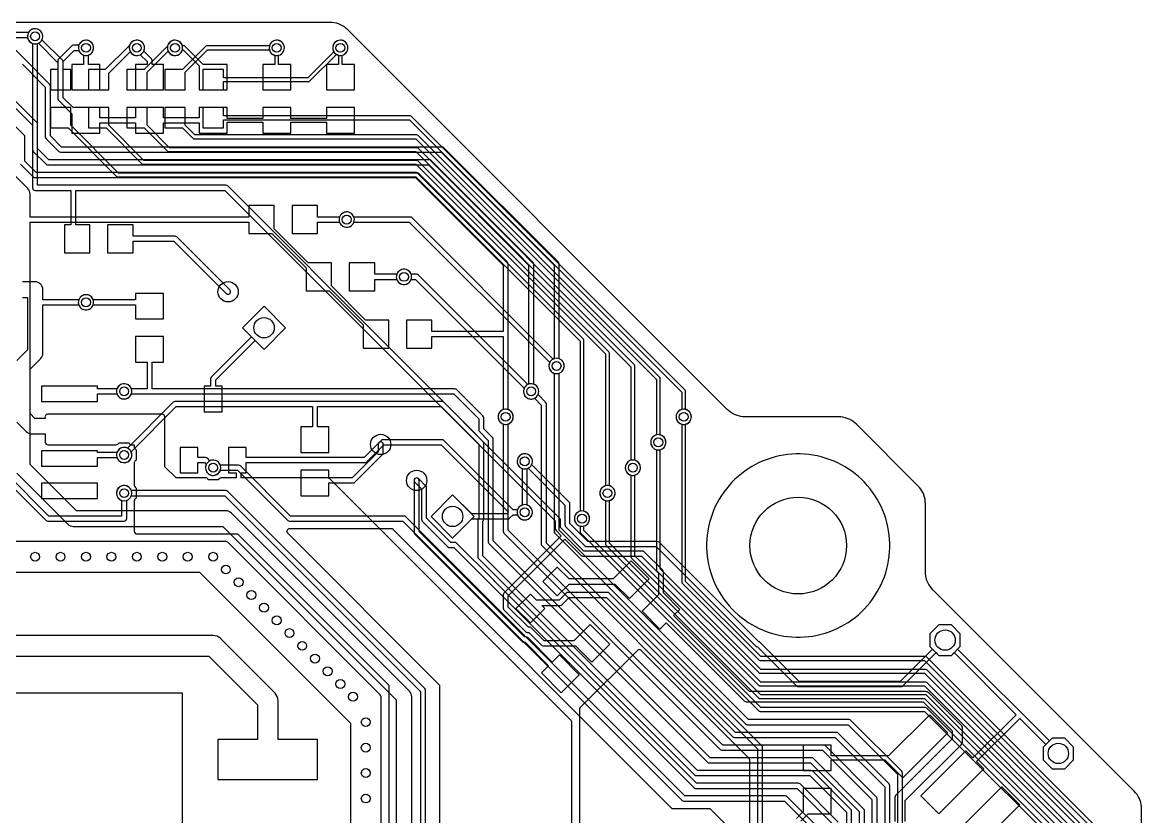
# Model space of a CAD drawing. Header units: millimetres. Extents: x -71 to 70, y -73 to 78.
# Drawn here: x 26.5 to 70.5, y 46.29 to 77.5 of the extents above; entities that cross this region are included whole.
import ezdxf

# ---------------------------------------------------------------- set-up
doc = ezdxf.new("R2010")
doc.units = ezdxf.units.MM

msp = doc.modelspace()

# ---------------------------------------------------------------- linework, layer by layer
at = {"layer": '16_copper'}
for points in [[(61.1, 33.041), (61.1, 48, 0.198912), (61.071, 48.071), (59.071, 50.071, 0.198912), (59, 50.1), (55.041, 50.1), (47.6, 57.541), (47.6, 63.717, 0.707194), (47.6, 64.283), (47.6, 68, 0.198912), (47.571, 68.071), (43.071, 72.571, 0.198912), (43, 72.6), (28.041, 72.6), (27.6, 73.041), (27.6, 75, 0.198912), (27.571, 75.071), (25.571, 77.071)], [(60.6, 32.541), (60.6, 47.5, 0.198912), (60.571, 47.571), (58.571, 49.571, 0.198912), (58.5, 49.6), (54.541, 49.6), (47.1, 57.041), (47.1, 62.5, 0.198912), (47.071, 62.571), (46.771, 62.871, 0.445601), (46.6, 63.283), (46.6, 68, 0.198912), (46.571, 68.071), (42.571, 72.071, 0.198912), (42.5, 72.1), (27.541, 72.1), (27.1, 72.541), (27.1, 73.5, 0.198912), (27.071, 73.571), (24.071, 76.571, 0.198912)], [(23.959, 76.4), (26.9, 73.459), (26.9, 72.5, 0.198912), (26.929, 72.429), (27.429, 71.929, 0.198912), (27.5, 71.9), (42.459, 71.9), (46.4, 67.959), (46.4, 63.283, 0.949258), (46.57, 62.707), (46.615, 62.722), (46.629, 62.729), (46.9, 62.459), (46.9, 57, 0.198912), (46.929, 56.929), (54.429, 49.429, 0.198912), (54.5, 49.4), (58.459, 49.4), (60.4, 47.459), (60.4, 32.5, 0.198912)], [(60.1, 32.041), (60.1, 47, 0.198912), (60.071, 47.071), (58.071, 49.071, 0.198912), (58, 49.1), (54.041, 49.1), (45.6, 57.541), (45.6, 61.717, 0.707194), (45.6, 62.283), (45.6, 68), (45.599, 68.007, 0.180079), (45.571, 68.071), (42.071, 71.571, 0.198912), (42, 71.6), (27.041, 71.6), (26.6, 72.041), (26.6, 73, 0.198912), (26.571, 73.071), (23.571, 76.071, 0.198912)], [(26.5, 75.859), (27.4, 74.959), (27.4, 73, 0.198912), (27.429, 72.929), (27.929, 72.429, 0.198912), (28, 72.4), (42.959, 72.4), (47.4, 67.959), (47.4, 64.283, 0.707194), (47.4, 63.717), (47.4, 57.5, 0.198912), (47.429, 57.429), (54.929, 49.929, 0.198912), (55, 49.9), (58.959, 49.9), (60.9, 47.959), (60.9, 33, 0.198912)], [(41.805, 40.5), (41.805, 51, 0.198912), (41.716, 51.216), (34.716, 58.216, 0.198912), (34.5, 58.305), (28.626, 58.305), (26.805, 60.126), (26.805, 69.65), (35.4, 69.65), (35.4, 69.2), (36.309, 69.2), (37.65, 67.859), (37.65, 66.95), (38.559, 66.95), (39.9, 65.609), (39.9, 64.7), (40.9, 64.7), (40.9, 65.8), (39.991, 65.8), (38.65, 67.141), (38.65, 68.05), (37.741, 68.05), (36.4, 69.391), (36.4, 70.3), (35.4, 70.3), (35.4, 69.85), (26.805, 69.85), (26.805, 70.75), (26.804, 70.762, 0.188703), (26.716, 70.966), (22.216, 75.466, 0.198912)], [(26.429, 71.929), (26.929, 71.429, 0.198912), (27, 71.4), (41.959, 71.4), (45.4, 67.959), (45.4, 65.35), (42.6, 65.35), (42.6, 65.8), (41.6, 65.8), (41.6, 64.7), (42.6, 64.7), (42.6, 65.15), (45.4, 65.15), (45.4, 62.283, 0.707194), (45.4, 61.717), (45.4, 57.5, 0.198912), (45.429, 57.429), (53.929, 48.929, 0.198912), (54, 48.9), (57.959, 48.9), (59.9, 46.959), (59.9, 32, 0.198912)], [(59.6, 31.541), (59.6, 46.53, 0.198912), (59.571, 46.601), (57.601, 48.571, 0.198912), (57.53, 48.6), (53.541, 48.6), (45.013, 57.129), (45.013, 61.118, 0.198912), (44.983, 61.188), (44.638, 61.534), (44.638, 61.962, 0.198912), (44.608, 62.033), (43.571, 63.071, 0.198912), (43.5, 63.1), (31.6, 63.1), (31.6, 64.15), (32.05, 64.15), (32.05, 65.15), (30.95, 65.15), (30.95, 64.15), (31.4, 64.15), (31.4, 63.1), (30.783, 63.1, 0.949258), (30.207, 62.93), (30.222, 62.885, 0.68751), (30.783, 62.9), (43.459, 62.9), (44.438, 61.921), (44.438, 61.493, 0.198912), (44.467, 61.422), (44.813, 61.076), (44.813, 57.087, 0.198912), (44.842, 57.017), (53.429, 48.429, 0.198912), (53.5, 48.4), (57.489, 48.4), (59.4, 46.489), (59.4, 31.5, 0.198912)], [(59.1, 31.041), (59.1, 46.5, 0.198912), (59.071, 46.571), (57.571, 48.071, 0.198912), (57.5, 48.1), (53.041, 48.1), (44.6, 56.541), (44.6, 57.893, 0.230005), (44.638, 57.972), (44.638, 60.962, 0.198912), (44.608, 61.033), (43.071, 62.571, 0.198912), (43, 62.6), (32.5, 62.6), (32.493, 62.599, 0.180079), (32.429, 62.571), (30.629, 60.771, 0.949263), (30.343, 60.243), (30.385, 60.222, 0.68751), (30.771, 60.629), (32.541, 62.4), (37.9, 62.4), (37.9, 61.6), (37.45, 61.6), (37.45, 60.6), (38.55, 60.6), (38.55, 61.6), (38.1, 61.6), (38.1, 62.4), (42.959, 62.4), (44.438, 60.921), (44.438, 58.013, 0.071595), (44.414, 57.985), (44.411, 57.978, 0.116159), (44.4, 57.934), (44.4, 56.5, 0.198912), (44.429, 56.429), (52.929, 47.929, 0.198912), (53, 47.9), (57.459, 47.9), (58.9, 46.459), (58.9, 31, 0.198912)], [(69.578, 45.028), (62.053, 52.553, 0.198912), (62, 52.575), (55.531, 52.575), (52.575, 55.531), (52.575, 61.709, 0.991751), (52.43, 62.293), (52.385, 62.278, 0.720235), (52.425, 61.709), (52.425, 55.5, 0.198912), (52.447, 55.447), (55.447, 52.447, 0.198912), (55.5, 52.425), (61.969, 52.425), (69.45, 44.944)], [(69.253, 44.853), (62.053, 52.053, 0.198912), (62, 52.075), (55.531, 52.075), (51.575, 56.031), (51.575, 60.709, 0.991751), (51.43, 61.293), (51.385, 61.278, 0.720235), (51.425, 60.709), (51.425, 56, 0.198912), (51.447, 55.947), (55.447, 51.947, 0.198912), (55.5, 51.925), (61.969, 51.925), (69.125, 44.769)], [(58.071, 45.571), (56.571, 47.071, 0.198912), (56.5, 47.1), (52.541, 47.1), (41.571, 58.071, 0.198912), (41.5, 58.1), (37.041, 58.1), (35.071, 60.071, 0.198912), (35, 60.1), (34.283, 60.1, 0.949258), (33.707, 59.93), (33.722, 59.885, 0.68751), (34.283, 59.9), (34.959, 59.9), (36.929, 57.929, 0.198912), (37, 57.9), (41.459, 57.9), (52.429, 46.929, 0.198912), (52.5, 46.9), (56.459, 46.9), (57.9, 45.459)], [(68.603, 45.003), (62.053, 51.553, 0.198912), (62, 51.575), (55.531, 51.575), (50.575, 56.531), (50.575, 59.709, 0.991751), (50.43, 60.293), (50.385, 60.278, 0.720235), (50.425, 59.709), (50.425, 56.5, 0.198912), (50.447, 56.447), (55.447, 51.447, 0.198912), (55.5, 51.425), (61.969, 51.425), (68.475, 44.919, 0.102089)], [(26.284, 59.784), (28.284, 57.784, 0.198912), (28.5, 57.695), (34.374, 57.695), (41.195, 50.874), (41.195, 40.626)], [(58.571, 46.071), (57.071, 47.571, 0.198912), (57, 47.6), (53.004, 47.6), (45.073, 55.531, 0.191658), (45.015, 55.588), (43.571, 57.033, 0.198912), (43.5, 57.062), (43.342, 57.062), (42.391, 58.013), (42.391, 59.209, 0.198912), (42.361, 59.28), (42.071, 59.571, 1), (41.929, 59.429), (42.191, 59.168), (42.191, 57.972, 0.198912), (42.22, 57.901), (43.23, 56.892, 0.198912), (43.3, 56.862), (43.459, 56.862), (52.892, 47.429), (52.897, 47.425, 0.180113), (52.962, 47.4), (56.959, 47.4), (58.4, 45.959)], [(42.35, 40), (42.35, 51.25, 0.198912), (42.321, 51.321), (34.571, 59.071, 0.198912), (34.5, 59.1), (30.783, 59.1, 0.949258), (30.207, 58.93), (30.222, 58.885, 0.68751), (30.783, 58.9), (34.459, 58.9), (42.15, 51.209), (42.15, 40.041)], [(68.603, 44.503), (62.053, 51.053, 0.198912), (62, 51.075), (55.531, 51.075), (49.575, 57.031), (49.575, 58.709, 0.991751), (49.43, 59.293), (49.385, 59.278, 0.720235), (49.425, 58.709), (49.425, 57, 0.198912), (49.447, 56.947), (55.447, 50.947, 0.198912), (55.5, 50.925), (61.969, 50.925), (68.475, 44.419, 0.102089)], [(68.603, 44.003), (62.053, 50.553, 0.198912), (62, 50.575), (55.531, 50.575), (48.575, 57.531), (48.575, 57.709, 0.991751), (48.43, 58.293), (48.385, 58.278, 0.720235), (48.425, 57.709), (48.425, 57.5, 0.198912), (48.447, 57.447), (55.447, 50.447, 0.198912), (55.5, 50.425), (61.969, 50.425), (68.475, 43.919)], [(56.571, 43.571), (53.571, 46.571, 0.198912), (53.5, 46.6), (52.041, 46.6), (41.071, 57.571, 0.198912), (41, 57.6), (37, 57.6, 0.668179), (36.929, 57.429), (42.9, 51.459), (42.9, 40.041)], [(40.6, 40.5), (40.6, 51, 0.198912), (40.571, 51.071), (34.571, 57.071, 0.198912), (34.5, 57.1), (18.6, 57.1)], [(17.5, 55.9), (33.459, 55.9), (39.4, 49.959), (39.4, 41.541), (36.929, 39.071, 0.198912), (36.9, 39), (36.9, -32, 0.414214)]]:
    msp.add_lwpolyline(points, format="xyb", dxfattribs=at)
for points in [[(29.55, 73.55), (30.95, 73.55), (30.95, 73.15), (32.05, 73.15), (32.05, 73.55), (33.45, 73.55), (33.45, 73.15), (34.55, 73.15), (34.55, 73.575), (35.95, 73.575), (35.95, 73.15), (37.05, 73.15), (37.05, 73.575), (38.45, 73.575), (38.45, 73.15), (39.55, 73.15), (39.55, 74.15), (38.45, 74.15), (38.45, 73.725), (37.05, 73.725), (37.05, 74.15), (35.95, 74.15), (35.95, 73.725), (34.55, 73.725), (34.55, 74.15), (33.45, 74.15), (33.45, 73.75), (32.05, 73.75), (32.05, 74.15), (30.95, 74.15), (30.95, 73.75), (29.55, 73.75), (29.55, 74.15), (28.491, 74.15), (28.1, 74.541), (28.1, 75.95, 0.198912), (28.071, 76.021), (27.271, 76.821, 0.949263), (26.743, 77.107), (26.722, 77.065, 0.68751), (27.129, 76.679), (27.9, 75.909), (27.9, 74.5, 0.198912), (27.929, 74.429), (28.45, 73.909), (28.45, 73.15), (29.55, 73.15)], [(29.55, 75.85), (29.1, 75.85), (29.1, 76.217, 0.949258), (28.93, 76.793), (28.885, 76.778, 0.68751), (28.9, 76.217), (28.9, 75.85), (28.45, 75.85), (28.45, 74.85), (29.55, 74.85)], [(32.05, 75.85), (31.6, 75.85), (31.6, 76, 0.198912), (31.571, 76.071), (31.271, 76.371, 0.949263), (30.743, 76.657), (30.722, 76.615, 0.68751), (31.129, 76.229), (31.4, 75.959), (31.4, 75.85), (30.95, 75.85), (30.95, 74.85), (32.05, 74.85)], [(34.55, 75.85), (33.606, 75.85), (32.903, 76.553, 0.379657), (32.791, 76.575), (32.778, 76.615, 1), (32.222, 76.385), (32.243, 76.343, 0.612803), (32.778, 76.385), (32.791, 76.425), (32.819, 76.425), (33.45, 75.794), (33.45, 74.85), (34.55, 74.85)], [(37.05, 75.85), (36.575, 75.85), (36.575, 76.209, 0.991751), (36.43, 76.793), (36.385, 76.778, 0.720235), (36.425, 76.209), (36.425, 75.85), (35.95, 75.85), (35.95, 74.85), (37.05, 74.85)], [(39.55, 75.85), (39.075, 75.85), (39.075, 76.209, 0.991751), (38.93, 76.793), (38.885, 76.778, 0.720235), (38.925, 76.209), (38.925, 75.85), (38.45, 75.85), (38.45, 74.85), (39.55, 74.85)], [(38.1, 69.65), (38.967, 69.65, 0.949258), (39.543, 69.82), (39.528, 69.865, 0.68751), (38.967, 69.85), (38.1, 69.85), (38.1, 70.3), (37.1, 70.3), (37.1, 69.2), (38.1, 69.2)], [(40.35, 67.4), (41.217, 67.4, 0.949258), (41.793, 67.57), (41.778, 67.615, 0.68751), (41.217, 67.6), (40.35, 67.6), (40.35, 68.05), (39.35, 68.05), (39.35, 66.95), (40.35, 66.95)], [(32.05, 66.85), (30.95, 66.85), (30.95, 66.6), (29.283, 66.6, 0.949258), (28.707, 66.43), (28.722, 66.385, 0.68751), (29.283, 66.4), (30.95, 66.4), (30.95, 65.85), (32.05, 65.85)], [(38.55, 59.4), (39.5, 59.4, 0.198912), (39.571, 59.429), (40.656, 60.515, 0.198912), (40.686, 60.586), (40.686, 60.914, 1), (40.486, 60.914), (40.486, 60.627), (39.459, 59.6), (38.55, 59.6), (38.55, 59.9), (37.45, 59.9), (37.45, 58.9), (38.55, 58.9)], [(46.32, 57.957, 0.746976), (46.35, 58.533), (46.35, 59.967, 0.949258), (46.18, 60.543), (46.135, 60.528, 0.68751), (46.15, 59.967), (46.15, 58.533), (46.135, 58.528), (46.093, 58.507), (46.055, 58.479), (46.021, 58.445), (45.993, 58.407), (45.972, 58.365), (45.957, 58.32), (45.95, 58.274), (45.95, 58.226), (45.957, 58.18), (45.972, 58.135), (45.993, 58.093), (46.021, 58.055), (46.055, 58.021), (46.093, 57.993), (46.135, 57.972), (46.18, 57.957), (46.226, 57.95), (46.274, 57.95)]]:
    msp.add_lwpolyline(points, format="xyb", close=True, dxfattribs=at)
for points in [[(36.849, 65.5), (36, 66.349), (35.151, 65.5), (36, 64.651)], [(57.249, 53.348), (57.415, 53.363), (57.58, 53.386), (57.743, 53.417), (57.905, 53.455), (58.065, 53.5), (58.223, 53.553), (58.378, 53.613), (58.53, 53.68), (58.679, 53.754), (58.824, 53.835), (58.966, 53.923), (59.103, 54.017), (59.236, 54.117), (59.364, 54.224), (59.487, 54.336), (59.604, 54.453), (59.716, 54.576), (59.823, 54.704), (59.923, 54.837), (60.017, 54.974), (60.105, 55.116), (60.186, 55.261), (60.26, 55.41), (60.327, 55.562), (60.387, 55.717), (60.44, 55.875), (60.485, 56.035), (60.523, 56.197), (60.554, 56.36), (60.577, 56.525), (60.592, 56.691), (60.6, 56.857), (60.6, 57.023), (60.592, 57.189), (60.577, 57.355), (60.554, 57.52), (60.523, 57.683), (60.485, 57.845), (60.44, 58.005), (60.387, 58.163), (60.327, 58.318), (60.26, 58.47), (60.186, 58.619), (60.105, 58.764), (60.017, 58.906), (59.923, 59.043), (59.823, 59.176), (59.716, 59.304), (59.604, 59.427), (59.487, 59.544), (59.364, 59.656), (59.236, 59.763), (59.103, 59.863), (58.966, 59.957), (58.824, 60.045), (58.679, 60.126), (58.53, 60.2), (58.378, 60.267), (58.223, 60.327), (58.065, 60.38), (57.905, 60.425), (57.743, 60.463), (57.58, 60.494), (57.415, 60.517), (57.249, 60.532), (57.083, 60.54), (56.917, 60.54), (56.751, 60.532), (56.585, 60.517), (56.42, 60.494), (56.257, 60.463), (56.095, 60.425), (55.935, 60.38), (55.777, 60.327), (55.622, 60.267), (55.47, 60.2), (55.321, 60.126), (55.176, 60.045), (55.034, 59.957), (54.897, 59.863), (54.764, 59.763), (54.636, 59.656), (54.513, 59.544), (54.396, 59.427), (54.284, 59.304), (54.177, 59.176), (54.077, 59.043), (53.983, 58.906), (53.895, 58.764), (53.814, 58.619), (53.74, 58.47), (53.673, 58.318), (53.613, 58.163), (53.56, 58.005), (53.515, 57.845), (53.477, 57.683), (53.446, 57.52), (53.423, 57.355), (53.408, 57.189), (53.4, 57.023), (53.4, 56.857), (53.408, 56.691), (53.423, 56.525), (53.446, 56.36), (53.477, 56.197), (53.515, 56.035), (53.56, 55.875), (53.613, 55.717), (53.673, 55.562), (53.74, 55.41), (53.814, 55.261), (53.895, 55.116), (53.983, 54.974), (54.077, 54.837), (54.177, 54.704), (54.284, 54.576), (54.396, 54.453), (54.513, 54.336), (54.636, 54.224), (54.764, 54.117), (54.897, 54.017), (55.034, 53.923), (55.176, 53.835), (55.321, 53.754), (55.47, 53.68), (55.622, 53.613), (55.777, 53.553), (55.935, 53.5), (56.095, 53.455), (56.257, 53.417), (56.42, 53.386), (56.585, 53.363), (56.751, 53.348), (56.917, 53.34), (57.083, 53.34)], [(44.263, 58.086), (43.414, 58.934), (42.566, 58.086), (43.414, 57.237)], [(63.373, 52.979), (63.373, 53.476), (63.021, 53.827), (62.524, 53.827), (62.173, 53.476), (62.173, 52.979), (62.524, 52.627), (63.021, 52.627)], [(67.827, 48.524), (67.827, 49.021), (67.476, 49.373), (66.979, 49.373), (66.627, 49.021), (66.627, 48.524), (66.979, 48.173), (67.476, 48.173)]]:
    msp.add_lwpolyline(points, close=True, dxfattribs=at)
at = {"layer": '1_copper'}
for points in [[(61.203, 46.1), (61.203, 46.916), (63.401, 49.113, 0.198912), (63.46, 49.257), (63.46, 49.742, 0.198912), (63.401, 49.886), (62.144, 51.143, 0.199533), (62, 51.203), (55.084, 51.203), (52.098, 54.189), (52.344, 54.434), (51.701, 55.077), (51.701, 55.899, 0.198912), (51.672, 55.97), (50.946, 56.696, 0.198912), (50.875, 56.725), (48.573, 56.725), (47.65, 57.648), (47.65, 57.95, 0.198912), (47.621, 58.021), (34.571, 71.071, 0.198912), (34.5, 71.1), (27.1, 71.1), (27.1, 76.667, 0.949258), (26.93, 77.243), (26.885, 77.228, 0.1653), (26.74, 77.1), (17.5, 77.1, 0.198912)], [(21.6, 76.9), (26.704, 76.9, 0.272359), (26.9, 76.667), (26.9, 71, 0.414214), (27, 70.9), (28.4, 70.9), (28.4, 69.55), (28.15, 69.55), (28.15, 68.45), (29.15, 68.45), (29.15, 69.55), (28.6, 69.55), (28.6, 70.9), (34.459, 70.9), (47.45, 57.909), (47.45, 57.606, 0.198912), (47.479, 57.536), (47.687, 57.328), (45.429, 55.071, 0.198912), (45.4, 55), (45.4, 54.485, 0.198912), (45.429, 54.414), (46.285, 53.558, 0.198912), (46.356, 53.529), (46.408, 53.529), (46.906, 53.03, 0.198912), (46.977, 53.001), (48.244, 53.001), (48.886, 52.359), (49.594, 53.066), (48.816, 53.844), (48.173, 53.201), (47.019, 53.201), (46.52, 53.7, 0.327387), (46.397, 53.729), (45.6, 54.526), (45.6, 54.959), (47.828, 57.187), (48.461, 56.554, 0.198912), (48.531, 56.525), (50.834, 56.525), (51.501, 55.858), (51.501, 55.006), (50.859, 54.364), (51.566, 53.656), (51.811, 53.902), (54.856, 50.856, 0.198912), (55, 50.797), (61.915, 50.797), (63.054, 49.658), (63.054, 49.341), (60.856, 47.144, 0.198912), (60.797, 47), (60.797, 46.1)], [(48.1, 18.6), (48.1, 50, 0.198912), (48.071, 50.071), (38.571, 59.571, 0.198912), (38.5, 59.6), (35.1, 59.6), (35.1, 59.8), (35.3, 59.8), (35.3, 60.2), (39.972, 60.2, 0.198912), (40.042, 60.229), (40.713, 60.9), (42.959, 60.9), (45.609, 58.25), (45.544, 58.186), (44.163, 58.186), (43.414, 58.934), (42.566, 58.086), (43.414, 57.237), (44.163, 57.986), (45.586, 57.986, 0.198912), (45.656, 58.015), (45.791, 58.15), (45.967, 58.15, 0.949258), (46.543, 58.32), (46.528, 58.365, 0.68751), (45.967, 58.35), (45.791, 58.35), (43.071, 61.071, 0.198912), (43, 61.1), (40.672, 61.1, 0.198912), (40.601, 61.071), (39.93, 60.4), (35.3, 60.4), (35.3, 60.8), (34.6, 60.8), (34.6, 59.8), (34.9, 59.8), (34.9, 59.6), (34.313, 59.6, 0.198918), (34.242, 59.571), (34.197, 59.525), (33.803, 59.525, 0.353531), (33.687, 59.6), (32.541, 59.6), (32.1, 60.041), (32.1, 62, 0.414214), (32, 62.1), (27.5, 62.1, 0.583463), (27.4, 61.94), (26.991, 61.94), (26.805, 62.126), (26.805, 63.874), (27.216, 64.284, 0.198912), (27.305, 64.5), (27.305, 66.4), (28.717, 66.4, 0.949258), (29.293, 66.57), (29.278, 66.615, 0.68751), (28.717, 66.6), (27.305, 66.6), (27.305, 67, 0.414214), (27, 67.305), (26.5, 67.305)], [(26.5, 66.695), (26.695, 66.695), (26.695, 64.626), (26.284, 64.216, 0.198912)], [(26.284, 61.784), (26.649, 61.419, 0.198912), (26.865, 61.33), (27.4, 61.33), (27.4, 61, 0.414214), (27.5, 60.9), (30.187, 60.9, 0.198912), (30.258, 60.929), (30.303, 60.975), (30.697, 60.975, 0.353522), (30.813, 60.9), (30.9, 60.9), (30.9, 60.813, 0.198912), (30.929, 60.742), (30.975, 60.697), (30.975, 60.303, 0.353522), (30.9, 60.187), (30.9, 59.313, 0.198912), (30.929, 59.242), (30.975, 59.197), (30.975, 58.803, 0.353522), (30.9, 58.687), (30.9, 57.5, 0.414214), (31, 57.4), (34.959, 57.4), (40.9, 51.459), (40.9, 40.041)], [(24.024, 61.335), (27.429, 57.929, 0.198912), (27.5, 57.9), (30.5, 57.9, 0.414214), (30.6, 58), (30.6, 58.717, 0.949258), (30.43, 59.293), (30.385, 59.278, 0.68751), (30.4, 58.717), (30.4, 58.1), (27.541, 58.1), (24.25, 61.391)], [(38.1, -30.9), (38.1, 37.959), (40.571, 40.429, 0.198912), (40.6, 40.5), (40.6, 51, 0.198912), (40.571, 51.071), (34.571, 57.071, 0.198912), (34.5, 57.1), (18.6, 57.1)], [(17.5, 55.9), (33.459, 55.9), (39.4, 49.959), (39.4, 41.541), (36.929, 39.071, 0.198912), (36.9, 39), (36.9, -32, 0.414214)], [(55.6, 45.783), (55.6, 49, 0.198912), (55.571, 49.071), (49.571, 55.071, 0.198912), (49.5, 55.1), (47.955, 55.1, 0.198912), (47.884, 55.071), (47.603, 54.79), (46.715, 54.79), (46.47, 55.035), (45.904, 54.47), (46.47, 53.904), (47.035, 54.47), (46.915, 54.59), (47.644, 54.59, 0.198912), (47.715, 54.619), (47.996, 54.9), (49.459, 54.9), (55.4, 48.959), (55.4, 45.783)], [(18.1, 52.594), (33.832, 52.594), (35.739, 50.687), (35.739, 49.326), (34.189, 49.326), (34.189, 47.754), (38.101, 47.754), (38.101, 49.326), (36.551, 49.326), (36.551, 50.855, 0.198912), (36.432, 51.142), (34.287, 53.287, 0.198912), (34, 53.406), (16, 53.406)], [(55.1, 45.813), (55.1, 48.5, 0.198912), (55.071, 48.571), (50.821, 52.821, 0.414214), (50.679, 52.821), (48.429, 50.571, 0.198912), (48.4, 50.5), (48.4, 27.5, 0.198912)], [(57.1, 46.109), (57.391, 46.4), (58.3, 46.4), (58.3, 47.4), (57.2, 47.4), (57.2, 46.491), (56.929, 46.221, 0.198912)]]:
    msp.add_lwpolyline(points, format="xyb", dxfattribs=at)
for points in [[(28.4, 75.65), (28.1, 75.65), (28.1, 75.959), (28.541, 76.4), (28.717, 76.4, 0.949258), (29.293, 76.57), (29.278, 76.615, 0.68751), (28.717, 76.6), (28.5, 76.6, 0.198912), (28.429, 76.571), (27.929, 76.071, 0.198912), (27.9, 76), (27.9, 75.65), (27.6, 75.65), (27.6, 74.85), (28.4, 74.85)], [(29.9, 75.509), (30.74, 76.349, 0.935005), (31.278, 76.615), (31.257, 76.657, 0.560028), (30.743, 76.657), (30.722, 76.615, 0.137534), (30.679, 76.571), (29.759, 75.65), (29.1, 75.65), (29.1, 74.85), (29.9, 74.85)], [(31.4, 75.544), (32.228, 76.372, 0.976886), (32.778, 76.615), (32.757, 76.657, 0.612803), (32.222, 76.615), (32.207, 76.57, 0.06011), (32.197, 76.553), (31.294, 75.65), (30.6, 75.65), (30.6, 74.85), (31.4, 74.85)], [(32.9, 75.544), (33.781, 76.425), (36.209, 76.425, 0.991751), (36.793, 76.57), (36.778, 76.615, 0.720235), (36.209, 76.575), (33.75, 76.575, 0.198912), (33.697, 76.553), (32.794, 75.65), (32.1, 75.65), (32.1, 74.85), (32.9, 74.85)], [(34.4, 75.175), (37.75, 75.175, 0.198912), (37.803, 75.197), (38.847, 76.241, 0.99175), (39.157, 76.757), (39.115, 76.778, 0.720231), (38.741, 76.347), (37.719, 75.325), (34.4, 75.325), (34.4, 75.65), (33.6, 75.65), (33.6, 74.85), (34.4, 74.85)], [(48.57, 57.707, 0.781643), (48.575, 58.291), (48.575, 65, 0.198912), (48.553, 65.053), (42.053, 71.553, 0.198912), (42, 71.575), (30.281, 71.575), (28.4, 73.456), (28.4, 74.15), (27.6, 74.15), (27.6, 73.35), (28.294, 73.35), (30.197, 71.447, 0.198912), (30.25, 71.425), (41.969, 71.425), (48.425, 64.969), (48.425, 58.291), (48.385, 58.278), (48.343, 58.257), (48.305, 58.229), (48.271, 58.195), (48.243, 58.157), (48.222, 58.115), (48.207, 58.07), (48.2, 58.024), (48.2, 57.976), (48.207, 57.93), (48.222, 57.885), (48.243, 57.843), (48.271, 57.805), (48.305, 57.771), (48.343, 57.743), (48.385, 57.722), (48.43, 57.707), (48.476, 57.7), (48.524, 57.7)], [(49.57, 58.707, 0.781643), (49.575, 59.291), (49.575, 64.5, 0.198912), (49.553, 64.553), (42.053, 72.053, 0.198912), (42, 72.075), (31.281, 72.075), (29.9, 73.456), (29.9, 74.15), (29.1, 74.15), (29.1, 73.35), (29.794, 73.35), (31.197, 71.947, 0.198912), (31.25, 71.925), (41.969, 71.925), (49.425, 64.469), (49.425, 59.291), (49.385, 59.278), (49.343, 59.257), (49.305, 59.229), (49.271, 59.195), (49.243, 59.157), (49.222, 59.115), (49.207, 59.07), (49.2, 59.024), (49.2, 58.976), (49.207, 58.93), (49.222, 58.885), (49.243, 58.843), (49.271, 58.805), (49.305, 58.771), (49.343, 58.743), (49.385, 58.722), (49.43, 58.707), (49.476, 58.7), (49.524, 58.7)], [(50.57, 59.707, 0.781643), (50.575, 60.291), (50.575, 64, 0.198912), (50.553, 64.053), (42.053, 72.553, 0.198912), (42, 72.575), (32.281, 72.575), (31.4, 73.456), (31.4, 74.15), (30.6, 74.15), (30.6, 73.35), (31.294, 73.35), (32.197, 72.447, 0.198912), (32.25, 72.425), (41.969, 72.425), (50.425, 63.969), (50.425, 60.291), (50.385, 60.278), (50.343, 60.257), (50.305, 60.229), (50.271, 60.195), (50.243, 60.157), (50.222, 60.115), (50.207, 60.07), (50.2, 60.024), (50.2, 59.976), (50.207, 59.93), (50.222, 59.885), (50.243, 59.843), (50.271, 59.805), (50.305, 59.771), (50.343, 59.743), (50.385, 59.722), (50.43, 59.707), (50.476, 59.7), (50.524, 59.7)], [(51.57, 60.707, 0.781643), (51.575, 61.291), (51.575, 63.5, 0.198912), (51.553, 63.553), (42.053, 73.053, 0.198912), (42, 73.075), (33.281, 73.075), (32.9, 73.456), (32.9, 74.15), (32.1, 74.15), (32.1, 73.35), (32.794, 73.35), (33.197, 72.947, 0.198912), (33.25, 72.925), (41.969, 72.925), (51.425, 63.469), (51.425, 61.291), (51.385, 61.278), (51.343, 61.257), (51.305, 61.229), (51.271, 61.195), (51.243, 61.157), (51.222, 61.115), (51.207, 61.07), (51.2, 61.024), (51.2, 60.976), (51.207, 60.93), (51.222, 60.885), (51.243, 60.843), (51.271, 60.805), (51.305, 60.771), (51.343, 60.743), (51.385, 60.722), (51.43, 60.707), (51.476, 60.7), (51.524, 60.7)], [(52.57, 61.707, 0.781643), (52.575, 62.291), (52.575, 63, 0.198912), (52.553, 63.053), (41.803, 73.803, 0.198912), (41.75, 73.825), (34.4, 73.825), (34.4, 74.15), (33.6, 74.15), (33.6, 73.35), (34.4, 73.35), (34.4, 73.675), (41.719, 73.675), (52.425, 62.969), (52.425, 62.291), (52.385, 62.278), (52.343, 62.257), (52.305, 62.229), (52.271, 62.195), (52.243, 62.157), (52.222, 62.115), (52.207, 62.07), (52.2, 62.024), (52.2, 61.976), (52.207, 61.93), (52.222, 61.885), (52.243, 61.843), (52.271, 61.805), (52.305, 61.771), (52.343, 61.743), (52.385, 61.722), (52.43, 61.707), (52.476, 61.7), (52.524, 61.7)], [(47.57, 63.707, 1), (47.43, 64.293), (47.385, 64.278), (47.371, 64.271), (41.821, 69.821, 0.198912), (41.75, 69.85), (39.533, 69.85, 0.949258), (38.957, 69.68), (38.972, 69.635, 0.68751), (39.533, 69.65), (41.709, 69.65), (47.229, 64.129), (47.222, 64.115), (47.207, 64.07), (47.2, 64.024), (47.2, 63.976), (47.207, 63.93), (47.222, 63.885), (47.243, 63.843), (47.271, 63.805), (47.305, 63.771), (47.343, 63.743), (47.385, 63.722), (47.43, 63.707), (47.476, 63.7), (47.524, 63.7)], [(34.593, 66.815, 0.642354), (34.656, 66.985), (32.571, 69.071, 0.198912), (32.5, 69.1), (30.85, 69.1), (30.85, 69.55), (29.85, 69.55), (29.85, 68.45), (30.85, 68.45), (30.85, 68.9), (32.459, 68.9), (34.515, 66.844), (34.523, 66.837), (34.532, 66.83), (34.533, 66.829), (34.535, 66.828), (34.545, 66.824), (34.554, 66.819), (34.556, 66.819), (34.558, 66.818), (34.568, 66.817), (34.579, 66.814), (34.581, 66.815), (34.582, 66.814)], [(46.57, 62.707, 1), (46.43, 63.293), (46.385, 63.278), (46.371, 63.271), (42.071, 67.571, 0.198912), (42, 67.6), (41.783, 67.6, 0.949258), (41.207, 67.43), (41.222, 67.385, 0.68751), (41.783, 67.4), (41.959, 67.4), (46.229, 63.129), (46.222, 63.115), (46.207, 63.07), (46.2, 63.024), (46.2, 62.976), (46.207, 62.93), (46.222, 62.885), (46.243, 62.843), (46.271, 62.805), (46.305, 62.771), (46.343, 62.743), (46.385, 62.722), (46.43, 62.707), (46.476, 62.7), (46.524, 62.7)], [(34.35, 63.2), (34.1, 63.2), (34.1, 63.459), (35.646, 65.005), (36, 64.651), (36.849, 65.5), (36, 66.349), (35.151, 65.5), (35.505, 65.146), (33.929, 63.571, 0.198912), (33.9, 63.5), (33.9, 63.2), (33.65, 63.2), (33.65, 62.2), (34.35, 62.2)], [(29.45, 62.9), (30.217, 62.9, 0.949258), (30.793, 63.07), (30.778, 63.115, 0.68751), (30.217, 63.1), (29.45, 63.1), (29.45, 63.205), (27.25, 63.205), (27.25, 62.605), (29.45, 62.605)], [(29.45, 60.4), (30.217, 60.4, 0.949258), (30.793, 60.57), (30.778, 60.615, 0.68751), (30.217, 60.6), (29.45, 60.6), (29.45, 60.665), (27.25, 60.665), (27.25, 60.065), (29.45, 60.065)], [(34.07, 59.707, 1), (33.93, 60.293), (33.885, 60.278), (33.871, 60.271), (33.771, 60.371, 0.198912), (33.7, 60.4), (33.4, 60.4), (33.4, 60.8), (32.7, 60.8), (32.7, 59.8), (33.4, 59.8), (33.4, 60.2), (33.659, 60.2), (33.729, 60.129), (33.722, 60.115), (33.707, 60.07), (33.7, 60.024), (33.7, 59.976), (33.707, 59.93), (33.722, 59.885), (33.743, 59.843), (33.771, 59.805), (33.805, 59.771), (33.843, 59.743), (33.885, 59.722), (33.93, 59.707), (33.976, 59.7), (34.024, 59.7)], [(63.373, 52.979), (63.373, 53.476), (63.021, 53.827), (62.524, 53.827), (62.173, 53.476), (62.173, 52.979), (62.278, 52.874), (61.004, 51.6), (57.041, 51.6), (55.506, 53.136, 0.062626), (55.486, 53.151), (55.479, 53.154, 0.091649), (55.436, 53.165), (51.531, 57.071, 0.198912), (51.46, 57.1), (48.728, 57.1), (48.025, 57.803), (48.025, 58.575, 0.198912), (47.996, 58.646), (46.521, 60.121, 0.949263), (45.993, 60.407), (45.972, 60.365, 0.68751), (46.379, 59.979), (47.825, 58.534), (47.825, 57.762, 0.198912), (47.854, 57.691), (48.616, 56.929, 0.198912), (48.687, 56.9), (51.419, 56.9), (55.324, 52.994, 0.195176), (55.393, 52.965), (56.929, 51.429, 0.198912), (57, 51.4), (61.045, 51.4, 0.198912), (61.116, 51.429), (62.419, 52.732), (62.524, 52.627), (63.021, 52.627), (63.126, 52.732), (65.566, 50.293), (63.869, 48.596), (63.586, 48.879), (61.818, 47.111), (62.525, 46.404), (64.293, 48.172), (64.01, 48.454), (65.706, 50.15), (65.709, 50.15), (66.732, 49.126), (66.627, 49.021), (66.627, 48.524), (66.979, 48.173), (67.476, 48.173), (67.827, 48.524), (67.827, 49.021), (67.476, 49.373), (66.979, 49.373), (66.874, 49.268), (63.268, 52.874)], [(48.391, 51.864), (47.614, 52.641), (47.331, 52.359), (46.365, 53.325, 0.198912), (46.294, 53.354), (46.242, 53.354), (42.1, 57.496), (42.1, 59.5, 1), (41.9, 59.5), (41.9, 57.454, 0.198912), (41.929, 57.384), (46.13, 53.183, 0.327387), (46.253, 53.154), (47.189, 52.217), (46.906, 51.934), (47.684, 51.156)]]:
    msp.add_lwpolyline(points, format="xyb", close=True, dxfattribs=at)
for points in [[(45.57, 61.707), (45.615, 61.722), (45.657, 61.743), (45.695, 61.771), (45.729, 61.805), (45.757, 61.843), (45.778, 61.885), (45.793, 61.93), (45.8, 61.976), (45.8, 62.024), (45.793, 62.07), (45.778, 62.115), (45.757, 62.157), (45.729, 62.195), (45.695, 62.229), (45.657, 62.257), (45.615, 62.278), (45.57, 62.293), (45.524, 62.3), (45.476, 62.3), (45.43, 62.293), (45.385, 62.278), (45.343, 62.257), (45.305, 62.229), (45.271, 62.195), (45.243, 62.157), (45.222, 62.115), (45.207, 62.07), (45.2, 62.024), (45.2, 61.976), (45.207, 61.93), (45.222, 61.885), (45.243, 61.843), (45.271, 61.805), (45.305, 61.771), (45.343, 61.743), (45.385, 61.722), (45.43, 61.707), (45.476, 61.7), (45.524, 61.7)], [(57.249, 53.348), (57.415, 53.363), (57.58, 53.386), (57.743, 53.417), (57.905, 53.455), (58.065, 53.5), (58.223, 53.553), (58.378, 53.613), (58.53, 53.68), (58.679, 53.754), (58.824, 53.835), (58.966, 53.923), (59.103, 54.017), (59.236, 54.117), (59.364, 54.224), (59.487, 54.336), (59.604, 54.453), (59.716, 54.576), (59.823, 54.704), (59.923, 54.837), (60.017, 54.974), (60.105, 55.116), (60.186, 55.261), (60.26, 55.41), (60.327, 55.562), (60.387, 55.717), (60.44, 55.875), (60.485, 56.035), (60.523, 56.197), (60.554, 56.36), (60.577, 56.525), (60.592, 56.691), (60.6, 56.857), (60.6, 57.023), (60.592, 57.189), (60.577, 57.355), (60.554, 57.52), (60.523, 57.683), (60.485, 57.845), (60.44, 58.005), (60.387, 58.163), (60.327, 58.318), (60.26, 58.47), (60.186, 58.619), (60.105, 58.764), (60.017, 58.906), (59.923, 59.043), (59.823, 59.176), (59.716, 59.304), (59.604, 59.427), (59.487, 59.544), (59.364, 59.656), (59.236, 59.763), (59.103, 59.863), (58.966, 59.957), (58.824, 60.045), (58.679, 60.126), (58.53, 60.2), (58.378, 60.267), (58.223, 60.327), (58.065, 60.38), (57.905, 60.425), (57.743, 60.463), (57.58, 60.494), (57.415, 60.517), (57.249, 60.532), (57.083, 60.54), (56.917, 60.54), (56.751, 60.532), (56.585, 60.517), (56.42, 60.494), (56.257, 60.463), (56.095, 60.425), (55.935, 60.38), (55.777, 60.327), (55.622, 60.267), (55.47, 60.2), (55.321, 60.126), (55.176, 60.045), (55.034, 59.957), (54.897, 59.863), (54.764, 59.763), (54.636, 59.656), (54.513, 59.544), (54.396, 59.427), (54.284, 59.304), (54.177, 59.176), (54.077, 59.043), (53.983, 58.906), (53.895, 58.764), (53.814, 58.619), (53.74, 58.47), (53.673, 58.318), (53.613, 58.163), (53.56, 58.005), (53.515, 57.845), (53.477, 57.683), (53.446, 57.52), (53.423, 57.355), (53.408, 57.189), (53.4, 57.023), (53.4, 56.857), (53.408, 56.691), (53.423, 56.525), (53.446, 56.36), (53.477, 56.197), (53.515, 56.035), (53.56, 55.875), (53.613, 55.717), (53.673, 55.562), (53.74, 55.41), (53.814, 55.261), (53.895, 55.116), (53.983, 54.974), (54.077, 54.837), (54.177, 54.704), (54.284, 54.576), (54.396, 54.453), (54.513, 54.336), (54.636, 54.224), (54.764, 54.117), (54.897, 54.017), (55.034, 53.923), (55.176, 53.835), (55.321, 53.754), (55.47, 53.68), (55.622, 53.613), (55.777, 53.553), (55.935, 53.5), (56.095, 53.455), (56.257, 53.417), (56.42, 53.386), (56.585, 53.363), (56.751, 53.348), (56.917, 53.34), (57.083, 53.34)], [(29.45, 59.395), (27.25, 59.395), (27.25, 58.795), (29.45, 58.795)], [(51.141, 55.636), (50.434, 56.344), (49.721, 55.63), (47.996, 55.63), (47.53, 56.096), (46.965, 55.53), (47.53, 54.965), (47.996, 55.43), (49.792, 55.43), (50.364, 54.859)], [(32.791, 51.136), (21.899, 51.136), (21.899, 40.864), (32.791, 40.864)], [(62.879, 49.586), (62.172, 50.293), (60.554, 48.675), (58.3, 48.675), (58.3, 49.1), (57.2, 49.1), (57.2, 48.1), (58.3, 48.1), (58.3, 48.525), (60.404, 48.525), (61.111, 47.818)]]:
    msp.add_lwpolyline(points, close=True, dxfattribs=at)
msp.add_lwpolyline([(63.939, 44.99), (65.707, 46.757), (65, 47.464), (63.232, 45.697)], dxfattribs=at)
at = {"layer": 'drills_PTH'}
for centre in [(34.586, 66.914), (36, 65.5), (40.586, 60.914), (42, 59.5), (43.414, 58.086), (62.773, 53.227), (67.227, 48.773)]:
    msp.add_circle(centre, 0.4, dxfattribs=at)
at = {"layer": 'drills_via_1_16'}
for centre, radius in [((27, 76.95), 0.175), ((29, 76.5), 0.175), ((31, 76.5), 0.175), ((32.5, 76.5), 0.175), ((36.5, 76.5), 0.175), ((39, 76.5), 0.175), ((39.25, 69.75), 0.175), ((41.5, 67.5), 0.175), ((29, 66.5), 0.175), ((47.5, 64), 0.175), ((30.5, 63), 0.175), ((46.5, 63), 0.175), ((45.5, 62), 0.175), ((52.5, 62), 0.175), ((51.5, 61), 0.175), ((30.5, 60.5), 0.175), ((46.25, 60.25), 0.175), ((34, 60), 0.175), ((50.5, 60), 0.175), ((30.5, 59), 0.175), ((49.5, 59), 0.175), ((57, 56.94), 1.9), ((46.25, 58.25), 0.175), ((48.5, 58), 0.175), ((27, 56.5), 0.175), ((28, 56.5), 0.175), ((29, 56.5), 0.175), ((30, 56.5), 0.175), ((31, 56.5), 0.175), ((32, 56.5), 0.175), ((33, 56.5), 0.175), ((34, 56.5), 0.175), ((34.5, 56), 0.175), ((35, 55.5), 0.175), ((35.5, 55), 0.175), ((36, 54.5), 0.175), ((36.5, 54), 0.175), ((37, 53.5), 0.175), ((37.5, 53), 0.175), ((38, 52.5), 0.175), ((38.5, 52), 0.175), ((39, 51.5), 0.175), ((39.5, 51), 0.175), ((40, 50), 0.175), ((40, 49), 0.175), ((40, 48), 0.175), ((40, 47), 0.175)]:
    msp.add_circle(centre, radius, dxfattribs=at)
at = {"layer": 'outline'}
msp.add_lwpolyline([(70.5, -41), (70.5, 46.586), (70.496, 46.673), (70.485, 46.759), (70.466, 46.845), (70.44, 46.928), (70.406, 47.008), (70.366, 47.086), (70.319, 47.159), (70.266, 47.229), (70.207, 47.293), (62.293, 55.207), (62.234, 55.271), (62.181, 55.341), (62.134, 55.414), (62.094, 55.492), (62.06, 55.572), (62.034, 55.655), (62.015, 55.741), (62.004, 55.827), (62, 55.914), (62, 58.586), (61.996, 58.673), (61.985, 58.759), (61.966, 58.845), (61.94, 58.928), (61.906, 59.008), (61.866, 59.086), (61.819, 59.159), (61.766, 59.229), (61.707, 59.293), (59.293, 61.707), (59.229, 61.766), (59.159, 61.819), (59.086, 61.866), (59.008, 61.906), (58.928, 61.94), (58.845, 61.966), (58.759, 61.985), (58.673, 61.996), (58.586, 62), (54.914, 62), (54.827, 62.004), (54.741, 62.015), (54.655, 62.034), (54.572, 62.06), (54.492, 62.094), (54.414, 62.134), (54.341, 62.181), (54.271, 62.234), (54.207, 62.293), (39.293, 77.207), (39.229, 77.266), (39.159, 77.319), (39.086, 77.366), (39.008, 77.406), (38.928, 77.44), (38.845, 77.466), (38.759, 77.485), (38.673, 77.496), (38.586, 77.5), (-38.586, 77.5)], dxfattribs=at)

doc.saveas('drawing.dxf')
